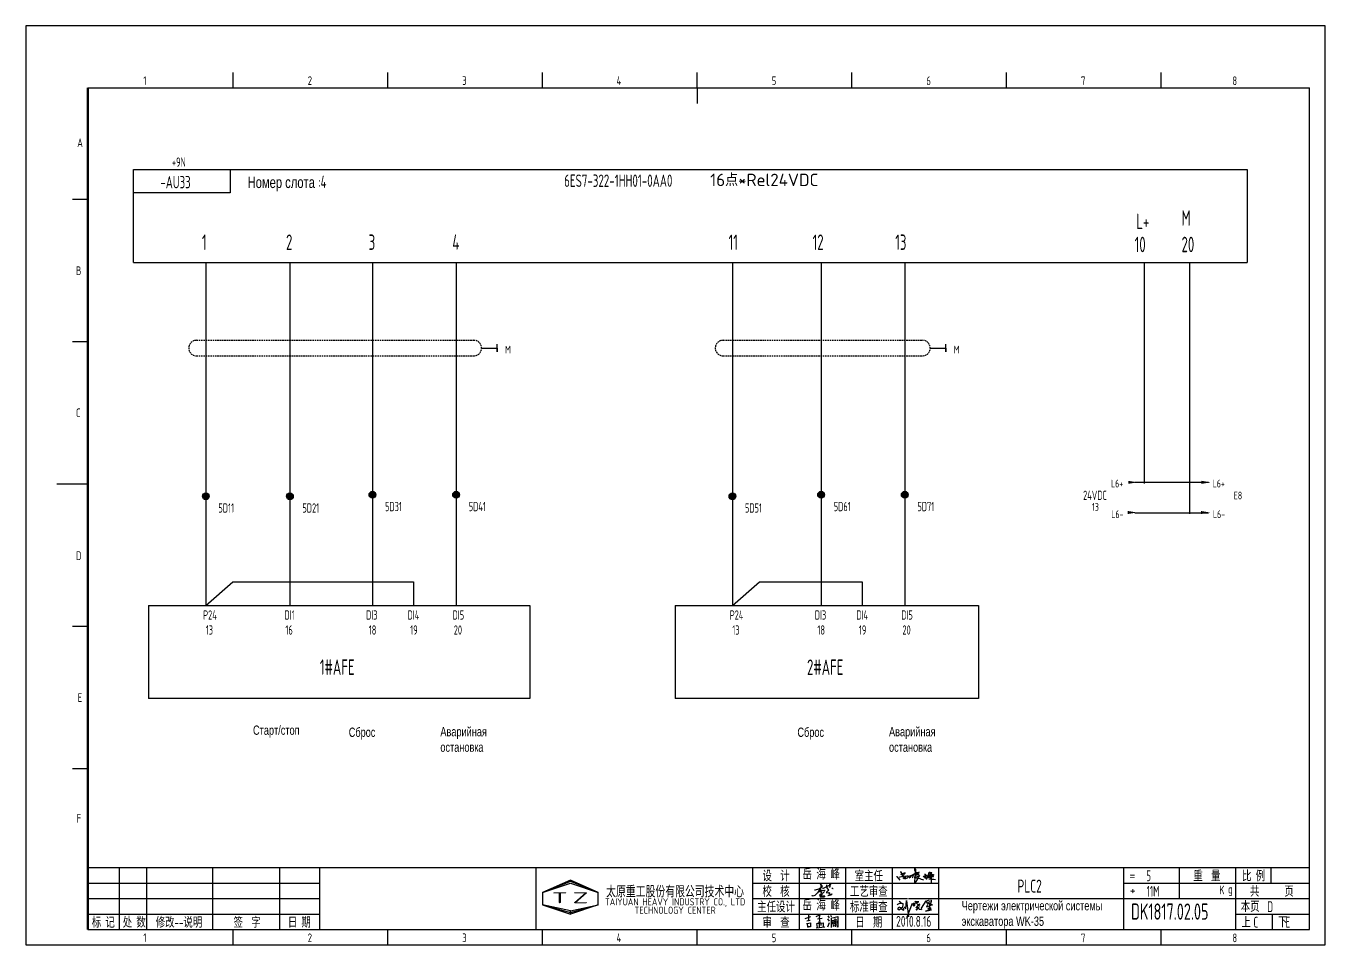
# Model space of a CAD drawing. Extents: x -2005 to 7010, y -1792 to 2924.
# Drawn here: x 1540.3 to 1960.3, y -493.9 to -196.9 of the extents above; entities that cross this region are included whole.
import ezdxf
from ezdxf.enums import TextEntityAlignment as Align

# ---------------------------------------------------------------- set-up
doc = ezdxf.new("R2010")
doc.units = 0
doc.header["$LTSCALE"] = 2
doc.linetypes.add('DASHED2', pattern=[0.375, 0.25, -0.125])
doc.linetypes.add('DIVIDE', pattern=[1.25, 0.5, -0.25, 0, -0.25, 0, -0.25])
doc.layers.get('0').update_dxf_attribs({"linetype": 'CONTINUOUS'})
for name, color, linetype in [('01', 7, 'CONTINUOUS'), ('11', 3, 'CONTINUOUS'), ('CONTINUOUS', 7, 'CONTINUOUS'), ('DASHED', 2, 'DASHED2'), ('DIVIDE', 1, 'DIVIDE')]:
    doc.layers.add(name, color=color, linetype=linetype)
doc.styles.add('ROMAN', font='ROMANC.shx', dxfattribs={"width": 0.7, "height": 0.7})
doc.styles.add('ROMANS', font='romans', dxfattribs={"width": 0.67, "bigfont": 'hzlib'})
doc.styles.get("Standard").update_dxf_attribs({"font": 'isocp.shx', "width": 0.707, "bigfont": 'dfst.shx'})

# ---------------------------------------------------------------- blocks, each defined once
blk = doc.blocks.new('A$C5BE500A0')
for p, q in [((64.4, 48.9), (64.5, 51.6)), ((65.3, 44.3), (64.4, 48.9)), ((64.5, 51.6), (65.9, 52.2)), ((67.1, 48.5), (64.5, 17.9)), ((65.9, 52.2), (66.5, 51.5)), ((66.5, 51.5), (67.1, 48.5)), ((0, 24.1), (1.5, 23.9)), ((1.5, 23.9), (12.6, 10.8)), ((11.6, 21), (13.8, 22.8)), ((13.8, 22.8), (17.9, 23.5)), ((15.3, 41.2), (22.2, 26.1)), ((15.3, 40.1), (15.3, 41.2)), ((15.4, 37.7), (15.3, 40.1)), ((15.4, 32.4), (21, 34.6)), ((15.5, 31.8), (15.4, 32.4)), ((19.1, 30.1), (15.5, 31.8)), ((17.9, 23.5), (26, 24.9)), ((22.2, 26.1), (19.1, 30.1)), ((21, 34.6), (24.5, 35.1)), ((22.6, 18.1), (23.6, 19.3)), ((23.7, 17.3), (22.6, 18.1)), ((23.3, 27.9), (23.1, 27.8)), ((25.3, 29.5), (23.3, 27.9)), ((23.6, 19.3), (25.8, 19.9)), ((24.5, 35.1), (28.2, 35.6)), ((26.1, 16.2), (24.9, 15)), ((26.8, 30.7), (25.3, 29.5)), ((25.8, 19.9), (29.2, 20.8)), ((26, 24.9), (36.8, 26.1)), ((28.4, 20), (26.1, 16.2)), ((29.4, 34), (26.8, 30.7)), ((28.2, 35.6), (30.2, 36.8)), ((29.4, 15.2), (28.2, 15.7)), ((29.5, 22.1), (28.4, 20)), ((29.2, 20.8), (33, 21.4)), ((30.2, 38), (29.4, 34)), ((32.4, 15.1), (29.4, 15.2)), ((30.2, 22.7), (29.5, 22.1)), ((30.2, 36.8), (30.2, 38)), ((31.6, 22.6), (30.2, 22.7)), ((32.8, 22.1), (31.6, 22.6)), ((35, 16.2), (32.4, 15.1)), ((33, 21.4), (32.8, 22.1)), ((37.6, 17.7), (35, 16.2)), ((36.8, 26.1), (40.9, 26)), ((39.7, 20.3), (37.6, 17.7)), ((40.8, 21.6), (39.7, 20.3)), ((40.2, 22.8), (44.3, 25.4)), ((41.7, 24.4), (40.8, 21.6)), ((40.9, 26), (41.7, 24.4)), ((44.3, 25.4), (50.6, 27.7)), ((44.7, 18.7), (49.1, 22.6)), ((49.1, 22.6), (54.4, 27.2)), ((50.6, 27.7), (56.2, 29.3)), ((54.4, 27.2), (59.1, 30.4)), ((56.8, 20.6), (55.9, 19.6)), ((56.2, 29.3), (60.8, 29.6)), ((56.7, 31.7), (57.4, 29.6)), ((57.6, 25), (56.8, 20.6)), ((57.4, 29.6), (57.6, 25)), ((59.1, 30.4), (64.7, 33.7)), ((60.8, 29.6), (62.2, 29.2)), ((66.6, 21), (62.5, 20.6)), ((62.5, 20.6), (75.7, 18.4)), ((64.5, 17.9), (63.3, 8.5)), ((63.3, 8.5), (63.5, 0.1)), ((63.5, 0.1), (64.3, 0)), ((64.3, 0), (67.5, 2.5)), ((64.7, 33.7), (72, 37.3)), ((67.5, 39.5), (65.3, 44.3)), ((69.8, 21.4), (66.6, 21)), ((70.3, 36.3), (67.5, 39.5)), ((67.5, 2.5), (73.8, 13.7)), ((68.3, 28.6), (72.6, 29.4)), ((69.3, 29), (68.3, 28.6)), ((72, 30.5), (69.3, 29)), ((69.9, 34.1), (69.7, 33.3)), ((69.7, 33.3), (71.9, 33.6)), ((76.7, 24.1), (69.8, 21.4)), ((74.6, 36.5), (69.9, 34.1)), ((73.8, 32.8), (70.3, 36.3)), ((71.9, 33.6), (75.3, 34.2)), ((72, 37.3), (77.8, 39)), ((74.8, 31.8), (72, 30.5)), ((72.6, 29.4), (78.2, 30.4)), ((77.7, 30.8), (73.8, 32.8)), ((73.8, 13.7), (77.7, 20)), ((79.7, 39.2), (74.6, 36.5)), ((76.7, 32.6), (74.8, 31.8)), ((75.3, 34.2), (77, 34.5)), ((75.7, 18.4), (81.9, 16.6)), ((77.7, 33.5), (76.7, 32.6)), ((79.9, 25.4), (76.7, 24.1)), ((77, 34.5), (78, 34.1)), ((78, 34.1), (77.7, 33.5)), ((80.1, 30.5), (77.7, 30.8)), ((77.7, 20), (81.2, 25.6)), ((77.8, 39), (79.7, 39.2)), ((78.2, 30.4), (80.1, 30.5)), ((82.1, 26.9), (79.9, 25.4)), ((81.2, 25.6), (82.1, 26.9)), ((81.9, 16.6), (87.3, 14.8)), ((87.3, 14.8), (91.3, 12.9)), ((91.3, 12.9), (94.8, 12.6)), ((94.5, 25.2), (94.9, 23.9)), ((94.8, 12.6), (95.8, 12.8)), ((94.9, 23.9), (95.3, 23)), ((95.3, 23), (95.8, 22.8)), ((95.8, 22.8), (97, 23.3)), ((97, 23.3), (97.8, 25.3)), ((98.5, 23.8), (97.4, 25.9)), ((97.8, 25.3), (100.8, 27)), ((101.1, 23.3), (98.5, 23.8)), ((99, 31.4), (100.1, 32)), ((100.7, 21.1), (99.2, 17.4)), ((99.2, 17.4), (101.9, 20.9)), ((100.1, 32), (101.1, 31.6)), ((102.1, 27.7), (100.7, 21.1)), ((100.8, 27), (103.5, 26.5)), ((101.1, 31.6), (102.1, 30.6)), ((103.3, 23.7), (101.1, 23.3)), ((101.9, 20.9), (103.1, 21.8)), ((102.1, 30.6), (102.1, 27.7)), ((103.1, 21.8), (103.7, 20.1)), ((104.7, 23.9), (103.3, 23.7)), ((103.5, 26.5), (104.5, 25.2)), ((103.7, 20.1), (103.9, 18.5)), ((103.9, 18.5), (105, 16.1)), ((104.2, 28.7), (108.3, 26.3)), ((104.5, 25.2), (104.7, 23.9)), ((105, 16.1), (106.4, 15.7)), ((106.4, 15.7), (107.7, 17.3)), ((107.7, 17.3), (110.9, 22.6)), ((108.3, 26.3), (115.7, 20.2)), ((110.9, 22.6), (113.3, 30.9)), ((111.7, 21.6), (125.7, 23.5)), ((115.4, 22.1), (111.7, 21.6)), ((112.9, 30.9), (112.3, 30.9)), ((117.4, 32.7), (112.9, 30.9)), ((112.9, 26.9), (127.4, 26.5)), ((124.7, 26.6), (112.9, 26.9)), ((113.3, 30.9), (114.4, 35)), ((113.4, 15.2), (124.8, 14.7)), ((114.4, 35), (115.4, 38.4)), ((115.4, 38.4), (118.1, 38.8)), ((122.5, 23.3), (115.4, 22.1)), ((115.7, 20.2), (118.5, 18.9)), ((116.7, 30.8), (120.9, 31.8)), ((122.1, 34.8), (117.4, 32.7)), ((118.1, 38.8), (123.3, 38.3)), ((118.5, 18.9), (120.8, 19.6)), ((120.8, 19.6), (121.1, 20.7)), ((120.9, 31.8), (124.1, 32)), ((121.7, 31.5), (122.2, 1.9)), ((123, 28.1), (121.7, 31.5)), ((124.7, 36.8), (122.1, 34.8)), ((126.4, 24.6), (122.5, 23.3)), ((128.2, 25.5), (123, 28.1)), ((123.3, 38.3), (124.7, 36.8)), ((124.1, 32), (129.1, 31.3)), ((128.1, 26.7), (124.7, 26.6)), ((124.8, 14.7), (132, 14.1)), ((125.7, 23.5), (130.1, 23.8)), ((127.4, 26.5), (126.4, 24.6)), ((130.2, 28.3), (128.1, 26.7)), ((130.5, 24.3), (128.2, 25.5)), ((129.1, 31.3), (130.7, 30.3)), ((130.1, 23.8), (130.5, 24.3)), ((130.7, 30.3), (130.2, 28.3)), ((132, 14.1), (137.3, 13.6))]:
    blk.add_line(p, q)
blk = doc.blocks.new('lf')
for points in [[(409.4, 317.6), (411.9, 317.6), (420.7, 320.5), (429.4, 326.1), (429, 328.4), (426.7, 330.1), (424.2, 331.3), (423.4, 332.6), (424.4, 333.4), (425, 330.7), (425, 327.4), (425, 324.7), (424.8, 321.8), (424.8, 320.3), (424.8, 318.7), (425, 314.7), (425, 313), (424.8, 313)], [(432.1, 320.3), (430.6, 321.6), (450.9, 331.7), (450.9, 332.2)], [(439.5, 330.9), (440, 324.5), (442, 320.7)], [(446.2, 333.8), (448.1, 330.5), (448.1, 326.7), (446.6, 323.8)], [(421.5, 320.1), (421.3, 317.6), (420, 315.1), (418.6, 312.6), (416.7, 310.5), (414.9, 308.5), (411.9, 305.6), (410.1, 304.1), (408, 302.6), (406.1, 302), (403.6, 302.6), (403.6, 303.5), (403.9, 303.5)], [(421.3, 316.2), (424.8, 315.9), (427.1, 316), (429.8, 316), (434.8, 316.8), (436, 316.8)], [(421.9, 314.1), (423.8, 314.1), (425.4, 313.7), (426, 313), (426.9, 312), (427.1, 312), (426.5, 310.5), (426.1, 309.5), (424.2, 306.6), (423.1, 305.4), (422.1, 304.5), (423.2, 303.3), (427.3, 303.1), (429.8, 303.1), (432.3, 302.9), (435.4, 302.7), (433.1, 299.9), (424.6, 299.5), (424, 300.4), (425.6, 303.3), (434.3, 313.5)], [(441.8, 320.7), (443.7, 320.1), (444.9, 317.6), (443.1, 315.5), (439.7, 311.8), (439.8, 310.6), (445.4, 311.2), (447, 310.3), (445.6, 307.4), (453.6, 308), (450.3, 304.7), (447, 303.3), (443.7, 303.1), (442.9, 303.7)], [(453.4, 322.4), (454.9, 322.2), (455.7, 321.8), (456.1, 321.6), (456.3, 321.4)]]:
    blk.add_lwpolyline(points)

msp = doc.modelspace()

# ---------------------------------------------------------------- hatches: boundary and pattern name
at = {"layer": 'CONTINUOUS'}
h = msp.add_hatch(color=1, dxfattribs=at)
edge = h.paths.add_edge_path()
edge.add_arc((1598.43, -348.87), 1.1, 0, 360)
h = msp.add_hatch(color=1, dxfattribs=at)
edge = h.paths.add_edge_path()
edge.add_arc((1625.6, -348.87), 1.1, 0, 360)
h = msp.add_hatch(color=1, dxfattribs=at)
edge = h.paths.add_edge_path()
edge.add_arc((1652.29, -348.37), 1.1, 0, 360)
h = msp.add_hatch(color=1, dxfattribs=at)
edge = h.paths.add_edge_path()
edge.add_arc((1679.35, -348.37), 1.1, 0, 360)
h = msp.add_hatch(color=1, dxfattribs=at)
edge = h.paths.add_edge_path()
edge.add_arc((1768.68, -348.87), 1.1, 0, 360)
h = msp.add_hatch(color=1, dxfattribs=at)
edge = h.paths.add_edge_path()
edge.add_arc((1797.35, -348.37), 1.1, 0, 360)
h = msp.add_hatch(color=1, dxfattribs=at)
edge = h.paths.add_edge_path()
edge.add_arc((1824.41, -348.37), 1.1, 0, 360)

# ---------------------------------------------------------------- linework, layer by layer
for p, q in [((1835.28, -478.87), (1895.28, -478.87)), ((1792.23, -485.29), (1794.04, -484.64)), ((1792.75, -486.06), (1793.78, -485.81)), ((1792.75, -486.84), (1793.01, -488.26)), ((1792.88, -486.97), (1793.91, -486.71)), ((1793.01, -485.81), (1793.01, -485.81)), ((1793.24, -484.11), (1793.24, -485.92)), ((1793.91, -486.71), (1793.91, -488.01)), ((1795.79, -484.69), (1796.95, -484.17)), ((1795.79, -484.69), (1795.79, -484.69)), ((1795.86, -486.97), (1796.12, -488.26)), ((1795.99, -486.97), (1798.06, -486.71)), ((1796.17, -485.46), (1797.73, -485.2)), ((1796.95, -486.76), (1796.43, -486.5)), ((1796.95, -484.17), (1796.69, -484.94)), ((1796.69, -484.94), (1796.69, -485.2)), ((1796.69, -485.2), (1796.95, -486.76)), ((1796.76, -486.97), (1796.76, -488.01)), ((1797.28, -486.84), (1797.28, -487.62)), ((1798.06, -486.71), (1798.06, -488.13)), ((1799.37, -485.4), (1799.91, -486.13)), ((1799.55, -484.46), (1799.91, -485.1)), ((1799.55, -487.95), (1800.07, -486.61)), ((1800.37, -484.25), (1800.73, -484.88)), ((1800.61, -485.19), (1800.61, -488.19)), ((1800.91, -486.34), (1800.95, -487.04)), ((1802.61, -486.13), (1800.95, -486.46)), ((1800.95, -487.04), (1802.74, -486.73)), ((1800.98, -485.98), (1802.4, -485.67)), ((1801.07, -485.04), (1802.77, -484.67)), ((1801.37, -486.64), (1801.55, -486.79)), ((1801.76, -485.34), (1801.86, -487.95)), ((1802.19, -486.46), (1802.01, -486.79)), ((1802.74, -486.73), (1802.61, -486.13)), ((1802.77, -484.67), (1802.8, -484.67)), ((1802.8, -484.67), (1802.8, -488.13)), ((1793.91, -488.01), (1792.88, -488.01)), ((1795.8, -488.31), (1798.56, -487.95)), ((1801.5, -487.38), (1801.16, -487.89)), ((1802.18, -487.21), (1802.52, -487.55)), ((1802.8, -488.13), (1802.52, -487.82))]:
    msp.add_line(p, q)
msp.add_lwpolyline([(1575.08, -243.29), (1606.33, -243.29), (1606.33, -250.79), (1575.08, -250.79)], close=True)
at = {"layer": '01', "linetype": 'Continuous', "ltscale": 2}
for p, q in [((1598.43, -384.19), (1607.2, -376.56)), ((1607.2, -376.56), (1665.57, -376.56)), ((1665.57, -376.56), (1665.57, -384.19)), ((1768.68, -384.19), (1777.45, -376.56)), ((1777.45, -376.56), (1810.63, -376.56)), ((1810.63, -376.56), (1810.63, -384.19))]:
    msp.add_line(p, q, dxfattribs=at)
at = {"layer": 'CONTINUOUS', "color": 3}
for p, q in [((1960.28, -196.87), (1540.28, -196.87)), ((1540.28, -196.87), (1540.28, -493.87)), ((1960.28, -493.87), (1960.28, -196.87)), ((1540.28, -493.87), (1960.28, -493.87))]:
    msp.add_line(p, q, dxfattribs=at)
at = {"layer": 'CONTINUOUS', "linetype": 'Continuous'}
for p, q in [((1607.28, -216.87), (1607.28, -211.87)), ((1657.28, -216.87), (1657.28, -211.87)), ((1707.28, -216.87), (1707.28, -211.87)), ((1807.28, -216.87), (1807.28, -211.87)), ((1857.28, -216.87), (1857.28, -211.87)), ((1907.28, -216.87), (1907.28, -211.87)), ((1555.28, -252.87), (1560.28, -252.87)), ((1555.28, -298.87), (1560.28, -298.87)), ((1550.28, -344.87), (1560.28, -344.87)), ((1555.28, -390.87), (1560.28, -390.87)), ((1555.28, -436.87), (1560.28, -436.87)), ((1560.28, -468.87), (1955.28, -468.87)), ((1570.55, -488.87), (1570.55, -468.87)), ((1579.38, -488.87), (1579.38, -468.87)), ((1600.62, -468.87), (1600.62, -488.87)), ((1622.28, -468.87), (1622.28, -488.87)), ((1635.28, -488.87), (1635.28, -468.87)), ((1705.28, -488.87), (1705.28, -468.87)), ((1775.28, -488.87), (1775.28, -468.87)), ((1790.28, -468.87), (1790.28, -488.87)), ((1805.28, -468.87), (1805.28, -488.87)), ((1820.28, -468.87), (1820.28, -488.87)), ((1835.28, -468.87), (1835.28, -488.87)), ((1895.28, -488.87), (1895.28, -468.87)), ((1913.17, -468.87), (1913.17, -478.87)), ((1931.28, -468.87), (1931.28, -488.87)), ((1560.28, -473.87), (1635.28, -473.87)), ((1716.28, -472.87), (1707.28, -476.87)), ((1716.28, -473.37), (1707.28, -476.87)), ((1707.28, -476.87), (1716.28, -473.87)), ((1725.28, -476.87), (1716.28, -472.87)), ((1725.28, -476.87), (1716.28, -473.37)), ((1716.28, -473.87), (1725.28, -476.87)), ((1775.28, -473.87), (1825.28, -473.87)), ((1825.28, -473.87), (1835.28, -473.87)), ((1825.28, -473.87), (1835.28, -473.87)), ((1895.28, -473.87), (1955.28, -473.87)), ((1707.28, -476.87), (1707.28, -480.87)), ((1725.28, -480.87), (1725.28, -476.87)), ((1560.28, -478.87), (1635.28, -478.87)), ((1707.28, -480.87), (1716.28, -483.87)), ((1716.28, -482.87), (1707.28, -480.87)), ((1707.28, -480.87), (1716.28, -483.37)), ((1716.28, -483.37), (1725.28, -480.87)), ((1725.28, -480.87), (1716.28, -483.87)), ((1716.28, -482.87), (1725.28, -480.87)), ((1716.28, -483.87), (1716.28, -482.87)), ((1716.28, -483.87), (1716.28, -482.87)), ((1775.28, -478.87), (1825.28, -478.87)), ((1825.6, -478.87), (1835.28, -478.87)), ((1895.28, -478.87), (1955.28, -478.87)), ((1560.28, -483.87), (1635.28, -483.87)), ((1775.28, -483.87), (1825.28, -483.87)), ((1825.28, -483.87), (1835.28, -483.87)), ((1931.28, -483.87), (1955.28, -483.87)), ((1607.28, -493.87), (1607.28, -488.87)), ((1657.28, -493.87), (1657.28, -488.87)), ((1707.28, -493.87), (1707.28, -488.87)), ((1807.28, -493.87), (1807.28, -488.87)), ((1857.28, -493.87), (1857.28, -488.87)), ((1907.28, -493.87), (1907.28, -488.87))]:
    msp.add_line(p, q, dxfattribs=at)
at = {"layer": 'CONTINUOUS'}
for p, q in [((1757.28, -216.87), (1757.28, -211.87)), ((1560.28, -216.87), (1955.28, -216.87)), ((1757.28, -216.87), (1757.28, -221.87)), ((1955.28, -488.87), (1955.28, -216.87)), ((1575.08, -243.29), (1935.08, -243.29)), ((1575.08, -273.29), (1575.08, -243.29)), ((1935.08, -243.29), (1935.08, -273.29)), ((1575.08, -273.29), (1935.08, -273.29)), ((1687.58, -300.95), (1692.58, -300.95)), ((1692.58, -302.2), (1692.58, -299.7)), ((1692.58, -300.95), (1692.58, -302.2)), ((1832.64, -300.95), (1837.64, -300.95)), ((1837.64, -302.2), (1837.64, -299.7)), ((1837.64, -300.95), (1837.64, -302.2)), ((1942.78, -468.87), (1942.78, -473.87)), ((1821.94, -480.85), (1822.19, -480.65)), ((1821.94, -480.85), (1822.19, -480.65)), ((1821.94, -480.85), (1822.19, -480.65)), ((1821.94, -480.85), (1822.19, -480.65)), ((1822.19, -480.65), (1822.55, -480.49)), ((1822.19, -480.65), (1822.55, -480.49)), ((1822.19, -480.65), (1822.55, -480.49)), ((1822.19, -480.65), (1822.55, -480.49)), ((1822.29, -482.07), (1822.4, -481.72)), ((1822.29, -482.07), (1822.4, -481.72)), ((1822.29, -482.07), (1822.4, -481.72)), ((1822.29, -482.07), (1822.4, -481.72)), ((1822.29, -482.38), (1822.29, -482.07)), ((1822.29, -482.38), (1822.29, -482.07)), ((1822.29, -482.38), (1822.29, -482.07)), ((1822.29, -482.38), (1822.29, -482.07)), ((1822.55, -482.63), (1822.29, -482.38)), ((1822.55, -482.63), (1822.29, -482.38)), ((1822.55, -482.63), (1822.29, -482.38)), ((1822.55, -482.63), (1822.29, -482.38)), ((1822.4, -481.72), (1822.45, -481.56)), ((1822.4, -481.72), (1822.45, -481.56)), ((1822.4, -481.72), (1822.45, -481.56)), ((1822.4, -481.72), (1822.45, -481.56)), ((1822.45, -481.56), (1822.65, -481.62)), ((1822.45, -481.56), (1822.65, -481.62)), ((1822.45, -481.56), (1822.65, -481.62)), ((1822.45, -481.56), (1822.65, -481.62)), ((1822.55, -480.49), (1822.91, -480.39)), ((1822.55, -480.49), (1822.91, -480.39)), ((1822.55, -480.49), (1822.91, -480.39)), ((1822.55, -480.49), (1822.91, -480.39)), ((1823.21, -482.07), (1822.55, -482.63)), ((1823.21, -482.07), (1822.55, -482.63)), ((1823.21, -482.07), (1822.55, -482.63)), ((1823.21, -482.07), (1822.55, -482.63)), ((1822.6, -479.68), (1822.96, -479.88)), ((1822.6, -479.68), (1822.96, -479.88)), ((1822.6, -479.68), (1822.96, -479.88)), ((1822.6, -479.68), (1822.96, -479.88)), ((1822.65, -481.62), (1823.01, -481.77)), ((1822.65, -481.62), (1823.01, -481.77)), ((1822.65, -481.62), (1823.01, -481.77)), ((1822.65, -481.62), (1823.01, -481.77)), ((1822.91, -480.39), (1823.42, -480.34)), ((1822.91, -480.39), (1823.42, -480.34)), ((1822.91, -480.39), (1823.42, -480.34)), ((1822.91, -480.39), (1823.42, -480.34)), ((1822.96, -479.88), (1823.01, -480.04)), ((1822.96, -479.88), (1823.01, -480.04)), ((1822.96, -479.88), (1823.01, -480.04)), ((1822.96, -479.88), (1823.01, -480.04)), ((1823.01, -480.04), (1823.01, -480.34)), ((1823.01, -480.04), (1823.01, -480.34)), ((1823.01, -480.04), (1823.01, -480.34)), ((1823.01, -480.04), (1823.01, -480.34)), ((1823.01, -481.77), (1823.37, -482.13)), ((1823.01, -481.77), (1823.37, -482.13)), ((1823.01, -481.77), (1823.37, -482.13)), ((1823.01, -481.77), (1823.37, -482.13)), ((1823.52, -481.82), (1823.21, -482.07)), ((1823.52, -481.82), (1823.21, -482.07)), ((1823.52, -481.82), (1823.21, -482.07)), ((1823.52, -481.82), (1823.21, -482.07)), ((1823.37, -482.13), (1823.67, -482.38)), ((1823.37, -482.13), (1823.67, -482.38)), ((1823.37, -482.13), (1823.67, -482.38)), ((1823.37, -482.13), (1823.67, -482.38)), ((1823.42, -480.34), (1823.82, -480.44)), ((1823.42, -480.34), (1823.82, -480.44)), ((1823.42, -480.34), (1823.82, -480.44)), ((1823.42, -480.34), (1823.82, -480.44)), ((1823.72, -481.41), (1823.52, -481.82)), ((1823.72, -481.41), (1823.52, -481.82)), ((1823.72, -481.41), (1823.52, -481.82)), ((1823.72, -481.41), (1823.52, -481.82)), ((1823.67, -482.38), (1823.82, -482.48)), ((1823.67, -482.38), (1823.82, -482.48)), ((1823.67, -482.38), (1823.82, -482.48)), ((1823.67, -482.38), (1823.82, -482.48)), ((1823.82, -481.05), (1823.72, -481.41)), ((1823.82, -481.05), (1823.72, -481.41)), ((1823.82, -481.05), (1823.72, -481.41)), ((1823.82, -481.05), (1823.72, -481.41)), ((1823.82, -480.44), (1823.82, -480.65)), ((1823.82, -480.44), (1823.82, -480.65)), ((1823.82, -480.44), (1823.82, -480.65)), ((1823.82, -480.44), (1823.82, -480.65)), ((1823.82, -480.65), (1823.82, -481.05)), ((1823.82, -480.65), (1823.82, -481.05)), ((1823.82, -480.65), (1823.82, -481.05)), ((1823.82, -480.65), (1823.82, -481.05)), ((1823.82, -482.48), (1824.13, -482.58)), ((1823.82, -482.48), (1824.13, -482.58)), ((1823.82, -482.48), (1824.13, -482.58)), ((1823.82, -482.48), (1824.13, -482.58)), ((1824.13, -481.97), (1824.28, -481.72)), ((1824.13, -481.97), (1824.28, -481.72)), ((1824.13, -481.97), (1824.28, -481.72)), ((1824.13, -481.97), (1824.28, -481.72)), ((1824.13, -482.58), (1824.13, -481.97)), ((1824.13, -482.58), (1824.13, -481.97)), ((1824.13, -482.58), (1824.13, -481.97)), ((1824.13, -482.58), (1824.13, -481.97)), ((1824.28, -481.72), (1824.49, -481.51)), ((1824.28, -481.72), (1824.49, -481.51)), ((1824.28, -481.72), (1824.49, -481.51)), ((1824.28, -481.72), (1824.49, -481.51)), ((1824.49, -481.51), (1824.54, -481.62)), ((1824.49, -481.51), (1824.54, -481.62)), ((1824.49, -481.51), (1824.54, -481.62)), ((1824.49, -481.51), (1824.54, -481.62)), ((1824.54, -481.62), (1824.69, -481.97)), ((1824.54, -481.62), (1824.69, -481.97)), ((1824.54, -481.62), (1824.69, -481.97)), ((1824.54, -481.62), (1824.69, -481.97)), ((1824.69, -481.97), (1824.69, -482.07)), ((1824.69, -481.97), (1824.69, -482.07)), ((1824.69, -481.97), (1824.69, -482.07)), ((1824.69, -481.97), (1824.69, -482.07)), ((1824.69, -482.07), (1824.74, -482.18)), ((1824.69, -482.07), (1824.74, -482.18)), ((1824.69, -482.07), (1824.74, -482.18)), ((1824.69, -482.07), (1824.74, -482.18)), ((1824.74, -482.18), (1825, -479.53)), ((1824.74, -482.18), (1825, -479.53)), ((1824.74, -482.18), (1825, -479.53)), ((1824.74, -482.18), (1825, -479.53)), ((1825, -479.53), (1825.61, -484.72)), ((1825, -479.53), (1825.61, -484.72)), ((1825, -479.53), (1825.61, -484.72)), ((1825, -479.53), (1825.61, -484.72)), ((1825.15, -484.78), (1826.94, -480.36)), ((1825.15, -484.78), (1826.94, -480.36)), ((1825.15, -484.78), (1826.94, -480.36)), ((1825.15, -484.78), (1826.94, -480.36)), ((1826.98, -480.44), (1827.09, -480.92)), ((1826.98, -480.44), (1827.09, -480.92)), ((1826.98, -480.44), (1827.09, -480.92)), ((1826.98, -480.44), (1827.09, -480.92)), ((1827.09, -480.44), (1827.24, -480.33)), ((1827.09, -480.44), (1827.24, -480.33)), ((1827.09, -480.44), (1827.24, -480.33)), ((1827.09, -480.44), (1827.24, -480.33)), ((1827.21, -481.25), (1827.09, -480.44)), ((1827.21, -481.25), (1827.09, -480.44)), ((1827.21, -481.25), (1827.09, -480.44)), ((1827.21, -481.25), (1827.09, -480.44)), ((1827.09, -480.92), (1827.21, -481.25)), ((1827.09, -480.92), (1827.21, -481.25)), ((1827.09, -480.92), (1827.21, -481.25)), ((1827.09, -480.92), (1827.21, -481.25)), ((1827.24, -480.33), (1827.39, -480.33)), ((1827.24, -480.33), (1827.39, -480.33)), ((1827.24, -480.33), (1827.39, -480.33)), ((1827.24, -480.33), (1827.39, -480.33)), ((1827.32, -481.03), (1827.35, -480.77)), ((1827.32, -481.03), (1827.35, -480.77)), ((1827.32, -481.03), (1827.35, -480.77)), ((1827.32, -481.03), (1827.35, -480.77)), ((1827.35, -481.28), (1827.32, -481.03)), ((1827.35, -481.28), (1827.32, -481.03)), ((1827.35, -481.28), (1827.32, -481.03)), ((1827.35, -481.28), (1827.32, -481.03)), ((1827.35, -480.77), (1827.43, -480.59)), ((1827.35, -480.77), (1827.43, -480.59)), ((1827.35, -480.77), (1827.43, -480.59)), ((1827.35, -480.77), (1827.43, -480.59)), ((1827.46, -481.36), (1827.35, -481.28)), ((1827.46, -481.36), (1827.35, -481.28)), ((1827.46, -481.36), (1827.35, -481.28)), ((1827.46, -481.36), (1827.35, -481.28)), ((1827.39, -480.33), (1827.54, -480.66)), ((1827.39, -480.33), (1827.54, -480.66)), ((1827.39, -480.33), (1827.54, -480.66)), ((1827.39, -480.33), (1827.54, -480.66)), ((1827.43, -480.59), (1827.68, -480.4)), ((1827.43, -480.59), (1827.68, -480.4)), ((1827.43, -480.59), (1827.68, -480.4)), ((1827.43, -480.59), (1827.68, -480.4)), ((1827.54, -481.03), (1827.46, -481.36)), ((1827.54, -481.03), (1827.46, -481.36)), ((1827.54, -481.03), (1827.46, -481.36)), ((1827.54, -481.03), (1827.46, -481.36)), ((1827.54, -480.66), (1827.54, -481.03)), ((1827.54, -480.66), (1827.54, -481.03)), ((1827.54, -480.66), (1827.54, -481.03)), ((1827.54, -480.66), (1827.54, -481.03)), ((1827.65, -479.67), (1828.79, -480.95)), ((1827.83, -479.89), (1827.65, -479.67)), ((1827.65, -479.67), (1828.79, -480.95)), ((1827.83, -479.89), (1827.65, -479.67)), ((1827.65, -479.67), (1828.79, -480.95)), ((1827.83, -479.89), (1827.65, -479.67)), ((1827.65, -479.67), (1828.79, -480.95)), ((1827.83, -479.89), (1827.65, -479.67)), ((1827.68, -480.4), (1828.09, -480.22)), ((1827.68, -480.4), (1828.09, -480.22)), ((1827.68, -480.4), (1828.09, -480.22)), ((1827.68, -480.4), (1828.09, -480.22)), ((1828.93, -479.96), (1827.83, -479.89)), ((1828.93, -479.96), (1827.83, -479.89)), ((1828.93, -479.96), (1827.83, -479.89)), ((1828.93, -479.96), (1827.83, -479.89)), ((1828.16, -481.61), (1827.94, -481.83)), ((1828.16, -481.61), (1827.94, -481.83)), ((1828.16, -481.61), (1827.94, -481.83)), ((1828.16, -481.61), (1827.94, -481.83)), ((1827.94, -481.83), (1828.05, -481.8)), ((1827.94, -481.83), (1828.05, -481.8)), ((1827.94, -481.83), (1828.05, -481.8)), ((1827.94, -481.83), (1828.05, -481.8)), ((1828.05, -481.8), (1828.75, -481.58)), ((1828.05, -481.8), (1828.75, -481.58)), ((1828.05, -481.8), (1828.75, -481.58)), ((1828.05, -481.8), (1828.75, -481.58)), ((1828.09, -480.22), (1828.6, -480.07)), ((1828.09, -480.22), (1828.6, -480.07)), ((1828.09, -480.22), (1828.6, -480.07)), ((1828.09, -480.22), (1828.6, -480.07)), ((1828.12, -482.6), (1828.71, -481.91)), ((1828.12, -482.6), (1828.71, -481.91)), ((1828.12, -482.6), (1828.71, -481.91)), ((1828.12, -482.6), (1828.71, -481.91)), ((1828.56, -482.05), (1828.12, -482.6)), ((1828.56, -482.05), (1828.12, -482.6)), ((1828.56, -482.05), (1828.12, -482.6)), ((1828.56, -482.05), (1828.12, -482.6)), ((1828.45, -481.32), (1828.16, -481.61)), ((1828.45, -481.32), (1828.16, -481.61)), ((1828.45, -481.32), (1828.16, -481.61)), ((1828.45, -481.32), (1828.16, -481.61)), ((1828.9, -480.77), (1828.45, -481.32)), ((1828.9, -480.77), (1828.45, -481.32)), ((1828.9, -480.77), (1828.45, -481.32)), ((1828.9, -480.77), (1828.45, -481.32)), ((1828.93, -481.61), (1828.56, -482.05)), ((1828.93, -481.61), (1828.56, -482.05)), ((1828.93, -481.61), (1828.56, -482.05)), ((1828.93, -481.61), (1828.56, -482.05)), ((1828.6, -480.07), (1828.93, -479.96)), ((1828.6, -480.07), (1828.93, -479.96)), ((1828.6, -480.07), (1828.93, -479.96)), ((1828.6, -480.07), (1828.93, -479.96)), ((1828.71, -481.91), (1828.79, -481.91)), ((1828.71, -481.91), (1828.79, -481.91)), ((1828.71, -481.91), (1828.79, -481.91)), ((1828.71, -481.91), (1828.79, -481.91)), ((1828.75, -481.58), (1828.9, -481.61)), ((1828.75, -481.58), (1828.9, -481.61)), ((1828.75, -481.58), (1828.9, -481.61)), ((1828.75, -481.58), (1828.9, -481.61)), ((1828.79, -480.95), (1829.12, -481.21)), ((1828.79, -480.95), (1829.12, -481.21)), ((1828.79, -480.95), (1829.12, -481.21)), ((1828.79, -480.95), (1829.12, -481.21)), ((1828.79, -481.91), (1828.9, -482.16)), ((1828.79, -481.91), (1828.9, -482.16)), ((1828.79, -481.91), (1828.9, -482.16)), ((1828.79, -481.91), (1828.9, -482.16)), ((1829.15, -480.7), (1828.9, -480.77)), ((1829.15, -480.7), (1828.9, -480.77)), ((1829.15, -480.7), (1828.9, -480.77)), ((1829.15, -480.7), (1828.9, -480.77)), ((1828.9, -481.61), (1828.93, -481.61)), ((1828.9, -481.61), (1828.93, -481.61)), ((1828.9, -481.61), (1828.93, -481.61)), ((1828.9, -481.61), (1828.93, -481.61)), ((1828.9, -482.16), (1829.08, -482.31)), ((1828.9, -482.16), (1829.08, -482.31)), ((1828.9, -482.16), (1829.08, -482.31)), ((1828.9, -482.16), (1829.08, -482.31)), ((1829.08, -482.31), (1829.85, -482.38)), ((1829.08, -482.31), (1829.85, -482.38)), ((1829.08, -482.31), (1829.85, -482.38)), ((1829.08, -482.31), (1829.85, -482.38)), ((1829.12, -481.21), (1829.26, -480.95)), ((1829.12, -481.21), (1829.26, -480.95)), ((1829.12, -481.21), (1829.26, -480.95)), ((1829.12, -481.21), (1829.26, -480.95)), ((1829.26, -480.95), (1829.15, -480.7)), ((1829.26, -480.95), (1829.15, -480.7)), ((1829.26, -480.95), (1829.15, -480.7)), ((1829.26, -480.95), (1829.15, -480.7)), ((1829.81, -481.97), (1831.31, -479.59)), ((1829.81, -481.97), (1831.31, -479.59)), ((1829.81, -481.97), (1831.31, -479.59)), ((1829.81, -481.97), (1831.31, -479.59)), ((1829.87, -482.38), (1829.81, -481.97)), ((1829.87, -482.38), (1829.81, -481.97)), ((1829.87, -482.38), (1829.81, -481.97)), ((1829.87, -482.38), (1829.81, -481.97)), ((1831.13, -482.89), (1833, -482.5)), ((1831.13, -482.89), (1833, -482.5)), ((1831.13, -482.89), (1833, -482.5)), ((1831.13, -482.89), (1833, -482.5)), ((1832.47, -482.59), (1831.13, -482.89)), ((1832.47, -482.59), (1831.13, -482.89)), ((1832.47, -482.59), (1831.13, -482.89)), ((1832.47, -482.59), (1831.13, -482.89)), ((1831.3, -479.66), (1831.43, -480.08)), ((1831.3, -479.66), (1831.43, -480.08)), ((1831.3, -479.66), (1831.43, -480.08)), ((1831.3, -479.66), (1831.43, -480.08)), ((1831.4, -479.92), (1831.76, -479.49)), ((1831.4, -479.92), (1831.76, -479.49)), ((1831.4, -479.92), (1831.76, -479.49)), ((1831.4, -479.92), (1831.76, -479.49)), ((1831.59, -481.19), (1831.4, -481.48)), ((1831.59, -481.19), (1831.4, -481.48)), ((1831.59, -481.19), (1831.4, -481.48)), ((1831.59, -481.19), (1831.4, -481.48)), ((1831.4, -481.48), (1831.49, -481.55)), ((1831.4, -481.48), (1831.49, -481.55)), ((1831.4, -481.48), (1831.49, -481.55)), ((1831.4, -481.48), (1831.49, -481.55)), ((1831.43, -480.08), (1831.66, -480.34)), ((1831.43, -480.08), (1831.66, -480.34)), ((1831.43, -480.08), (1831.66, -480.34)), ((1831.43, -480.08), (1831.66, -480.34)), ((1831.49, -481.55), (1831.85, -481.48)), ((1831.49, -481.55), (1831.85, -481.48)), ((1831.49, -481.55), (1831.85, -481.48)), ((1831.49, -481.55), (1831.85, -481.48)), ((1831.76, -480.86), (1831.59, -481.19)), ((1831.76, -480.86), (1831.59, -481.19)), ((1831.76, -480.86), (1831.59, -481.19)), ((1831.76, -480.86), (1831.59, -481.19)), ((1831.66, -480.34), (1831.79, -480.38)), ((1831.66, -480.34), (1831.79, -480.38)), ((1831.66, -480.34), (1831.79, -480.38)), ((1831.66, -480.34), (1831.79, -480.38)), ((1831.76, -479.49), (1832.05, -479.4)), ((1831.76, -479.49), (1832.05, -479.4)), ((1831.76, -479.49), (1832.05, -479.4)), ((1831.76, -479.49), (1832.05, -479.4)), ((1831.85, -480.73), (1831.76, -480.86)), ((1831.85, -480.73), (1831.76, -480.86)), ((1831.85, -480.73), (1831.76, -480.86)), ((1831.85, -480.73), (1831.76, -480.86)), ((1831.82, -482.23), (1832.05, -481.94)), ((1831.82, -482.23), (1832.05, -481.94)), ((1831.82, -482.23), (1832.05, -481.94)), ((1831.82, -482.23), (1832.05, -481.94)), ((1832.34, -482.46), (1831.82, -482.23)), ((1832.34, -482.46), (1831.82, -482.23)), ((1832.34, -482.46), (1831.82, -482.23)), ((1832.34, -482.46), (1831.82, -482.23)), ((1831.85, -481.48), (1832.38, -481.22)), ((1831.85, -481.48), (1832.38, -481.22)), ((1831.85, -481.48), (1832.38, -481.22)), ((1831.85, -481.48), (1832.38, -481.22)), ((1831.98, -480.34), (1832.05, -480.11)), ((1831.98, -480.34), (1832.05, -480.11)), ((1831.98, -480.34), (1832.05, -480.11)), ((1831.98, -480.34), (1832.05, -480.11)), ((1832.18, -480.57), (1831.98, -480.34)), ((1832.18, -480.57), (1831.98, -480.34)), ((1832.18, -480.57), (1831.98, -480.34)), ((1832.18, -480.57), (1831.98, -480.34)), ((1832.05, -479.4), (1832.44, -479.3)), ((1832.05, -479.4), (1832.44, -479.3)), ((1832.05, -479.4), (1832.44, -479.3)), ((1832.05, -479.4), (1832.44, -479.3)), ((1832.05, -480.11), (1832.25, -479.95)), ((1832.05, -480.11), (1832.25, -479.95)), ((1832.05, -480.11), (1832.25, -479.95)), ((1832.05, -480.11), (1832.25, -479.95)), ((1832.05, -481.94), (1832.54, -481.75)), ((1832.05, -481.94), (1832.54, -481.75)), ((1832.05, -481.94), (1832.54, -481.75)), ((1832.05, -481.94), (1832.54, -481.75)), ((1832.6, -480.54), (1832.18, -480.57)), ((1832.6, -480.54), (1832.18, -480.57)), ((1832.6, -480.54), (1832.18, -480.57)), ((1832.6, -480.54), (1832.18, -480.57)), ((1832.25, -479.95), (1832.51, -479.89)), ((1832.25, -479.95), (1832.51, -479.89)), ((1832.25, -479.95), (1832.51, -479.89)), ((1832.25, -479.95), (1832.51, -479.89)), ((1832.38, -482.01), (1832.34, -482.46)), ((1832.38, -482.01), (1832.34, -482.46)), ((1832.38, -482.01), (1832.34, -482.46)), ((1832.38, -482.01), (1832.34, -482.46)), ((1832.38, -480.67), (1832.41, -481.03)), ((1833.36, -480.86), (1832.38, -480.67)), ((1832.38, -480.67), (1832.41, -481.03)), ((1833.36, -480.86), (1832.38, -480.67)), ((1832.38, -480.67), (1832.41, -481.03)), ((1833.36, -480.86), (1832.38, -480.67)), ((1832.38, -480.67), (1832.41, -481.03)), ((1833.36, -480.86), (1832.38, -480.67)), ((1832.38, -481.22), (1832.83, -481.03)), ((1832.41, -481.03), (1832.38, -481.52)), ((1832.38, -481.22), (1832.83, -481.03)), ((1832.41, -481.03), (1832.38, -481.52)), ((1832.38, -481.22), (1832.83, -481.03)), ((1832.41, -481.03), (1832.38, -481.52)), ((1832.38, -481.22), (1832.83, -481.03)), ((1832.41, -481.03), (1832.38, -481.52)), ((1832.38, -481.52), (1832.38, -482.01)), ((1832.38, -481.52), (1832.38, -482.01)), ((1832.38, -481.52), (1832.38, -482.01)), ((1832.38, -481.52), (1832.38, -482.01)), ((1832.7, -482.37), (1832.47, -482.59)), ((1832.7, -482.37), (1832.47, -482.59)), ((1832.7, -482.37), (1832.47, -482.59)), ((1832.7, -482.37), (1832.47, -482.59)), ((1832.51, -479.89), (1832.6, -479.85)), ((1832.51, -479.89), (1832.6, -479.85)), ((1832.51, -479.89), (1832.6, -479.85)), ((1832.51, -479.89), (1832.6, -479.85)), ((1832.54, -481.75), (1832.74, -481.88)), ((1832.54, -481.75), (1832.74, -481.88)), ((1832.54, -481.75), (1832.74, -481.88)), ((1832.54, -481.75), (1832.74, -481.88)), ((1832.87, -480.28), (1832.6, -480.54)), ((1832.87, -480.28), (1832.6, -480.54)), ((1832.87, -480.28), (1832.6, -480.54)), ((1832.87, -480.28), (1832.6, -480.54)), ((1832.7, -479.3), (1832.93, -479.43)), ((1832.7, -479.3), (1832.93, -479.43)), ((1832.7, -479.3), (1832.93, -479.43)), ((1832.7, -479.3), (1832.93, -479.43)), ((1832.74, -481.88), (1832.7, -482.37)), ((1832.74, -481.88), (1832.7, -482.37)), ((1832.74, -481.88), (1832.7, -482.37)), ((1832.74, -481.88), (1832.7, -482.37)), ((1832.83, -481.03), (1833.36, -480.86)), ((1832.83, -481.03), (1833.36, -480.86)), ((1832.83, -481.03), (1833.36, -480.86)), ((1832.83, -481.03), (1833.36, -480.86)), ((1832.96, -479.82), (1832.87, -480.28)), ((1832.96, -479.82), (1832.87, -480.28)), ((1832.96, -479.82), (1832.87, -480.28)), ((1832.96, -479.82), (1832.87, -480.28)), ((1832.93, -479.43), (1832.96, -479.82)), ((1832.93, -479.43), (1832.96, -479.82)), ((1832.93, -479.43), (1832.96, -479.82)), ((1832.93, -479.43), (1832.96, -479.82)), ((1943.28, -488.87), (1943.28, -483.87)), ((1560.28, -488.87), (1955.28, -488.87)), ((1757.28, -493.87), (1757.28, -488.87)), ((1775.28, -488.87), (1835.28, -488.87))]:
    msp.add_line(p, q, dxfattribs=at)
at = {"layer": 'CONTINUOUS', "lineweight": 50}
msp.add_line((1560.28, -216.87), (1560.28, -488.87), dxfattribs=at)
at = {"layer": 'CONTINUOUS', "color": 1}
for p, q in [((1598.43, -273.29), (1598.43, -384.19)), ((1625.6, -273.29), (1625.6, -384.19)), ((1652.32, -273.29), (1652.32, -384.19)), ((1679.38, -273.29), (1679.38, -384.19)), ((1768.68, -273.29), (1768.68, -384.19)), ((1797.38, -273.29), (1797.38, -384.19)), ((1824.44, -273.29), (1824.44, -384.19)), ((1579.9, -384.19), (1579.9, -414.19)), ((1579.9, -384.19), (1703.21, -384.19)), ((1703.21, -384.19), (1703.21, -414.19)), ((1750.14, -384.19), (1848.27, -384.19)), ((1750.14, -384.19), (1750.14, -414.19)), ((1848.27, -384.19), (1848.27, -414.19)), ((1703.21, -414.19), (1579.9, -414.19)), ((1848.27, -414.19), (1750.14, -414.19))]:
    msp.add_line(p, q, dxfattribs=at)
at = {"layer": 'CONTINUOUS', "color": 1, "linetype": 'Continuous', "ltscale": 2}
for p, q in [((1901.85, -273.29), (1901.85, -344.69)), ((1916.48, -273.29), (1916.48, -354.48))]:
    msp.add_line(p, q, dxfattribs=at)
at = {"layer": 'CONTINUOUS', "color": 6}
for p, q in [((1898.8, -344.35), (1922.57, -344.35)), ((1898.8, -354.26), (1922.57, -354.26))]:
    msp.add_line(p, q, dxfattribs=at)
at = {"layer": 'CONTINUOUS', "color": 1}
for centre in [(1598.43, -348.87), (1625.6, -348.87), (1652.29, -348.37), (1679.35, -348.37), (1768.68, -348.87), (1797.35, -348.37), (1824.41, -348.37)]:
    msp.add_circle(centre, 1.1, dxfattribs=at)
at = {"layer": 'DASHED'}
for p, q in [((1595.39, -298.45), (1685.08, -298.45)), ((1765.64, -298.45), (1830.14, -298.45)), ((1595.39, -303.45), (1685.08, -303.45)), ((1765.64, -303.45), (1830.14, -303.45))]:
    msp.add_line(p, q, dxfattribs=at)
for centre, start, end in [((1595.39, -300.95), 90, 270), ((1685.08, -300.95), 270, 90), ((1765.64, -300.95), 90, 270), ((1830.14, -300.95), 270, 90)]:
    msp.add_arc(centre, 2.5, start, end, dxfattribs=at)
at = {"layer": 'DIVIDE', "color": 6}
for points in [[(1896.63, -343.85), (1896.63, -344.85), (1899.63, -344.35)], [(1920.32, -343.85), (1920.32, -344.85), (1923.32, -344.35)], [(1896.45, -353.6), (1896.45, -354.6), (1899.45, -354.1)], [(1920.14, -353.6), (1920.14, -354.6), (1923.14, -354.1)]]:
    msp.add_solid(points, dxfattribs=at)

# ---------------------------------------------------------------- block references
for name, p, xscale, yscale, zscale in [('A$C5BE500A0', (1821.68, -473.92), 0.09216000000219537, 0.09215999999923952, 0.09216000000000003), ('lf', (1742.82, -516.75), 0.1280000000006112, 0.1279999999999291, 0.128)]:
    msp.add_blockref(name, p, dxfattribs=dict(xscale=xscale, yscale=yscale, zscale=zscale))

# ---------------------------------------------------------------- texts
at = {"color": 1, "linetype": 'ByBlock', "ltscale": 2, "width": 0.67}
msp.add_text('+9N', height=3, dxfattribs=at).set_placement((1587.48, -242.36))
at = {"color": 1, "width": 0.707}
msp.add_text('PLC2', height=4.2, dxfattribs=at).set_placement((1860.85, -476.93))
at = {"char_height": 3.5, "attachment_point": 1}
for s, insert, width in [('岳 海 峰', (1791.3, -469.24), 12.9495), ('岳 海 峰', (1791.3, -479.24), 12.9495), ('2010.8.16', (1821.6, -484.48), 12.1142)]:
    msp.add_mtext(s, dxfattribs=dict(at, insert=insert, width=width))
at = {"layer": '01', "linetype": 'DASHED2', "ltscale": 2, "char_height": 3, "attachment_point": 1}
for s, insert, width in [('{\\fArial|b0|i0|c204|p34;\\C1;Старт/стоп}', (1613.68, -422.94), 27.5157), ('{\\fArial|b0|i0|c204|p34;\\C1;Сброс }', (1644.63, -423.61), 27.5157), ('{\\fArial|b0|i0|c204|p34;\\C1;Аварийная остановка}', (1674.25, -423.43), 27.5157), ('{\\fArial|b0|i0|c204|p34;\\C1;Сброс }', (1789.69, -423.61), 27.5157), ('{\\fArial|b0|i0|c204|p34;\\C1;Аварийная остановка}', (1819.31, -423.43), 27.5157), ('{\\fArial|b0|i0|c204|p34;Чертежи электрической системы экскаватора \\fArial|b0|i0|c0|p34;WK-35}', (1842.8, -479.68), 50.6186)]:
    msp.add_mtext(s, dxfattribs=dict(at, insert=insert, width=width))
at = {"layer": '11', "width": 0.707}
msp.add_text('DK1817.02.05', height=5.25, dxfattribs=at).set_placement((1897.55, -485.7))
at = {"layer": 'CONTINUOUS', "linetype": 'Continuous', "style": 'ROMAN'}
for s, height, width, p in [('1', 2.8, 0.7, (1578.2, -215.93)), ('2', 2.8, 0.7, (1631.36, -215.93)), ('3', 2.8, 0.7, (1681.34, -215.93)), ('4', 2.8, 0.7, (1731.23, -215.93)), ('5', 2.8, 0.7, (1781.37, -215.97)), ('6', 2.8, 0.7, (1831.35, -215.97)), ('7', 2.8, 0.7, (1881.38, -215.97)), ('8', 2.8, 0.7, (1930.33, -215.97)), ('A', 2.8, 0.7, (1556.84, -236.02)), ('B', 2.8, 0.7, (1556.45, -277.34)), ('C', 2.8, 0.7, (1556.45, -323.28)), ('D', 2.8, 0.7, (1556.45, -369.45)), ('E', 2.8, 0.7, (1557.01, -415.34)), ('F', 2.8, 0.7, (1556.66, -454.34)), ('T', 3.5, 1.8, (1710.28, -480.37)), ('Z', 3.5, 1.8, (1716.98, -480.37)), ('K', 2.8, 0.7, (1926.11, -477.48)), ('g', 2.8, 0.7, (1928.94, -477.22)), ('1', 2.8, 0.7, (1578.2, -492.93)), ('2', 2.8, 0.7, (1631.36, -492.93)), ('3', 2.8, 0.7, (1681.34, -492.93)), ('4', 2.8, 0.7, (1731.23, -492.93)), ('5', 2.8, 0.7, (1781.37, -492.97)), ('6', 2.8, 0.7, (1831.35, -492.97)), ('7', 2.8, 0.7, (1881.38, -492.97)), ('8', 2.8, 0.7, (1930.33, -492.97))]:
    msp.add_text(s, height=height, dxfattribs=dict(at, width=width)).set_placement(p)
at = {"layer": 'CONTINUOUS', "color": 1}
for s, height, width, p in [('-AU33', 4, 0.707, (1583.74, -249.34)), ('L+', 5, 0.67, (1899.25, -262.53)), ('M', 5, 0.67, (1913.88, -261.43)), ('1', 5, 0.67, (1597.18, -269.25)), ('2', 5, 0.67, (1624.35, -269.25)), ('3', 5, 0.67, (1651.07, -269.25)), ('4', 5, 0.67, (1678.13, -269.25)), ('11', 5, 0.67, (1767.43, -269.25)), ('12', 5, 0.67, (1794.6, -269.25)), ('13', 5, 0.67, (1821.31, -269.25)), ('10', 5, 0.67, (1898.73, -269.97)), ('20', 5, 0.67, (1913.88, -269.97)), ('5D11', 3, 0.67, (1602.48, -354.14)), ('5D21', 3, 0.67, (1629.65, -354.14)), ('5D31', 3, 0.67, (1656.36, -353.67)), ('5D41', 3, 0.67, (1683.42, -353.67)), ('5D51', 3, 0.67, (1772.73, -354.14)), ('5D61', 3, 0.67, (1801.43, -353.67)), ('5D71', 3, 0.67, (1828.49, -353.67)), ('P24', 3, 0.67, (1597.56, -388.72)), ('DI1', 3, 0.67, (1623.86, -388.72)), ('DI3', 3, 0.67, (1650.24, -388.72)), ('DI4', 3, 0.67, (1663.65, -388.72)), ('DI5', 3, 0.67, (1678.2, -388.72)), ('P24', 3, 0.67, (1767.8, -388.72)), ('DI3', 3, 0.67, (1795.31, -388.72)), ('DI4', 3, 0.67, (1808.72, -388.72)), ('DI5', 3, 0.67, (1823.26, -388.72)), ('13', 3, 0.67, (1598.4, -393.57)), ('16', 3, 0.67, (1624.14, -393.57)), ('18', 3, 0.67, (1651.09, -393.57)), ('19', 3, 0.67, (1664.5, -393.57)), ('20', 3, 0.67, (1678.59, -393.57)), ('13', 3, 0.67, (1768.65, -393.57)), ('18', 3, 0.67, (1796.15, -393.57)), ('19', 3, 0.67, (1809.56, -393.57)), ('20', 3, 0.67, (1823.65, -393.57)), ('1#AFE', 5, 0.67, (1635.29, -406.58)), ('2#AFE', 5, 0.67, (1792.8, -406.6)), ('5', 3.5, 0.67, (1902.48, -473.25)), ('11M', 3.5, 0.67, (1902.59, -478.26)), ('D', 3.5, 0.67, (1941.64, -483.25)), ('C', 3.5, 0.67, (1937.14, -488.25)), ('E', 3.5, 0.67, (1947.52, -488.25))]:
    msp.add_text(s, height=height, dxfattribs=dict(at, width=width)).set_placement(p)
at = {"layer": 'CONTINUOUS', "color": 0}
for s, width, p, p2 in [('6ES7-322-1HH01-0AA0', 0.65052, (1714.27, -248.87), (1749.27, -248.87)), ('16点*Rel24VDC', 1.023392, (1761.46, -248.61), (1796.46, -248.61))]:
    msp.add_text(s, height=4, dxfattribs=dict(at, width=width)).set_placement(p, p2, align=Align.FIT)
at = {"layer": 'CONTINUOUS', "style": 'ROMANS', "width": 0.67}
for p in [(1695.15, -302.72), (1840.21, -302.72)]:
    msp.add_text('M', height=2.5, dxfattribs=at).set_placement(p)
at = {"layer": 'CONTINUOUS', "color": 6, "width": 0.67}
for s, height, p in [('L6+', 2.5, (1891.07, -345.98)), ('L6+', 2.5, (1923.93, -345.98)), ('24VDC', 3, (1882.07, -350.04)), ('E8', 2.5, (1930.75, -349.86)), ('13', 2.5, (1884.92, -353.55)), ('L6-', 2.5, (1891.16, -355.91)), ('L6-', 2.5, (1924.02, -355.91))]:
    msp.add_text(s, height=height, dxfattribs=at).set_placement(p)
at = {"layer": 'CONTINUOUS', "width": 0.67}
for s, p in [('设  计', (1782.78, -471.37)), ('室主任', (1812.78, -471.37)), ('重  量', (1922.08, -471.37)), ('比 例', (1937.18, -471.37)), ('校  核', (1782.78, -476.37)), ('工艺审查', (1812.78, -476.37)), ('共      页', (1943.08, -476.37)), ('主任设计', (1782.78, -481.37)), ('标准审查', (1812.78, -481.37)), ('本页', (1936.08, -481.26)), ('标 记', (1565.28, -486.37)), ('处 数', (1575.28, -486.37)), ('修改--说明', (1589.74, -486.37)), ('签  字', (1611.77, -486.37)), ('日 期', (1628.65, -486.37)), ('审  查', (1782.78, -486.37)), ('日  期', (1812.78, -486.37)), ('上', (1934.78, -486.36)), ('下', (1946.6, -486.36))]:
    msp.add_text(s, height=3.5, dxfattribs=at).set_placement(p, align=Align.MIDDLE)
at = {"layer": 'CONTINUOUS', "linetype": 'Continuous', "style": 'ROMAN'}
for s, p in [('=', (1897.01, -472.82)), ('+', (1897.12, -477.56))]:
    msp.add_text(s, height=2.8, dxfattribs=at).set_placement(p)
at = {"layer": 'CONTINUOUS', "color": 1, "insert": (1611.93, -247.79), "char_height": 4, "width": 130, "attachment_point": 4}
msp.add_mtext('{\\fArial|b0|i0|c204|p34;\\H0.9167x;Номер слота\\fArial Cyr|b0|i0|c204|p34;\\C256; }:4', dxfattribs=at)
at = {"layer": 'CONTINUOUS', "insert": (1750.14, -479.31), "char_height": 3.3, "width": 50, "attachment_point": 5, "line_spacing_factor": 0.7125}
msp.add_mtext('{\\f宋体|b0|i0|c134|p2;太原重工股份有限公司技术中心\\P\\Fromans.shx;\\H0.6969x;TAIYUAN HEAVY INDUSTRY CO., LTD\\PTECHNOLOGY CENTER}', dxfattribs=at)

doc.saveas('drawing.dxf')
